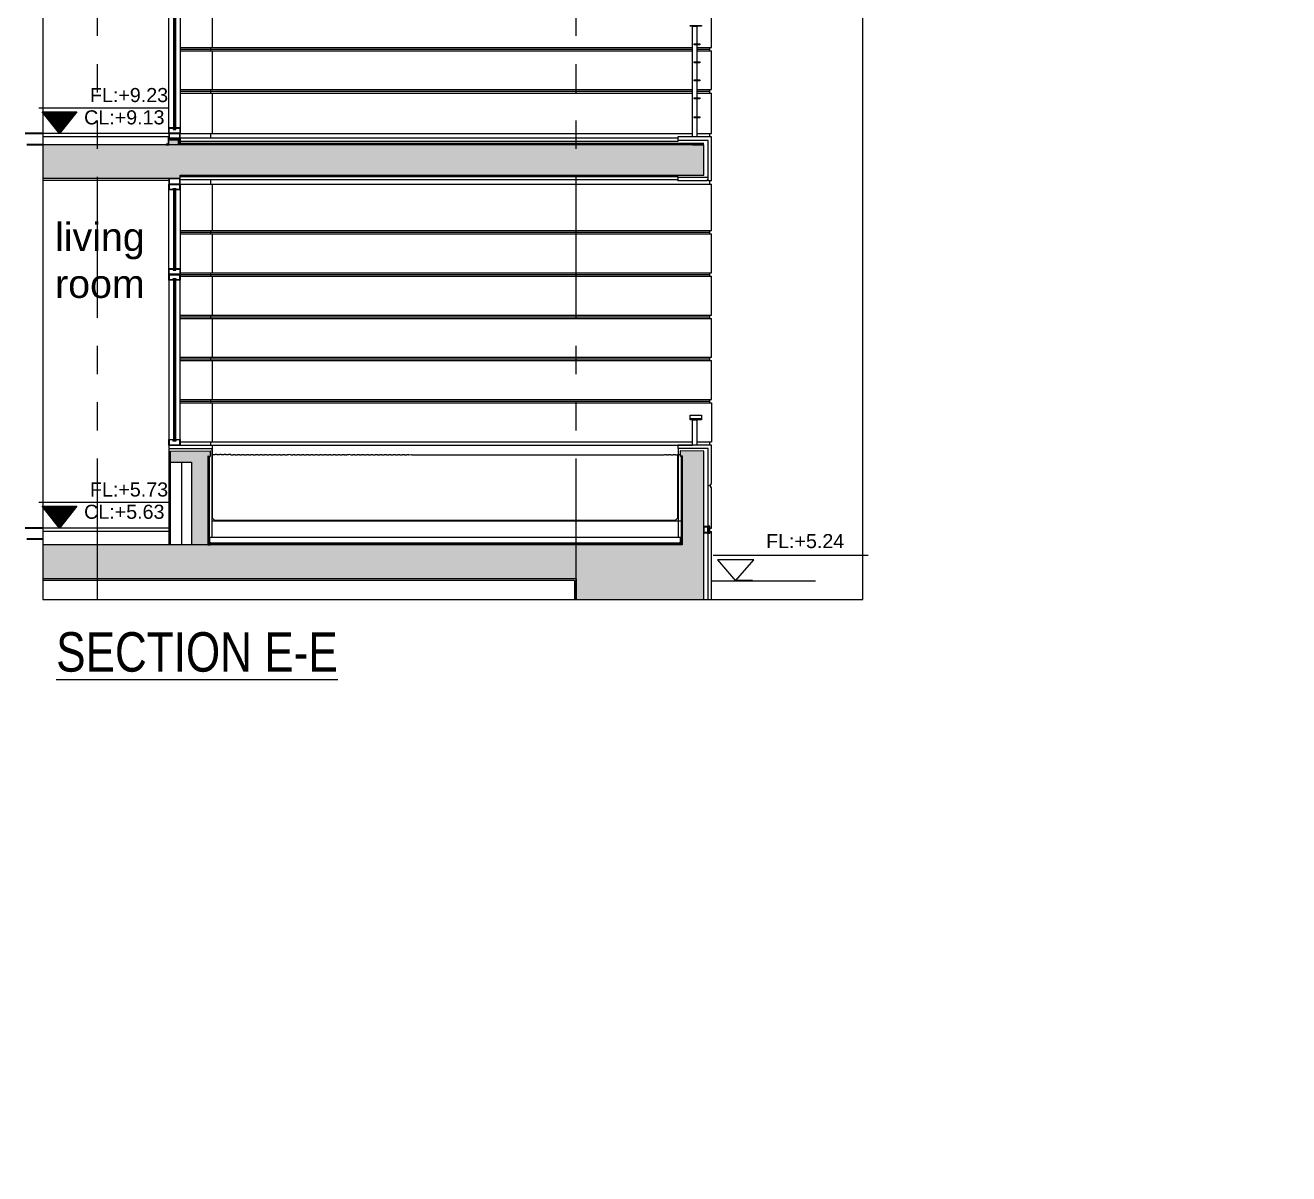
# Model space of a CAD drawing. Header units: inches. Extents: x -91 to 83, y -48 to 107.
# Drawn here: x -34.07 to -22.86, y 35.41 to 45.6 of the extents above; entities that cross this region are included whole.
import ezdxf

# ---------------------------------------------------------------- set-up
doc = ezdxf.new("R2010")
doc.units = ezdxf.units.IN
doc.header["$MEASUREMENT"] = 0
doc.header["$PDMODE"] = 3
doc.header["$PDSIZE"] = 0.1
doc.linetypes.add('DASHDOT2', pattern=[0.5, 0.25, -0.125, 0, -0.125])
doc.linetypes.add('PHANTOM', pattern=[2.5, 1.25, -0.25, 0.25, -0.25, 0.25, -0.25])
doc.layers.get('0').update_dxf_attribs({"linetype": 'CONTINUOUS'})
doc.layers.get('DEFPOINTS').update_dxf_attribs({"linetype": 'CONTINUOUS'})
for name, color, linetype in [('A-ALU', 9, 'CONTINUOUS'), ('A-axes', 10, 'PHANTOM'), ('A-BALU2', 142, 'CONTINUOUS'), ('A-BALUS1', 142, 'CONTINUOUS'), ('A-CLAD', 8, 'CONTINUOUS'), ('A-ELEV-WOOD', 30, 'CONTINUOUS'), ('A-facade1', 1, 'CONTINUOUS'), ('A-JOINT', 8, 'CONTINUOUS'), ('A-LEVEL', 7, 'CONTINUOUS'), ('A-LEVEL-sc50', 7, 'CONTINUOUS'), ('A-NOMENCLATURE', 3, 'CONTINUOUS'), ('A-PROJECTION1', 7, 'CONTINUOUS'), ('A-SECT-CARTONAL', 232, 'CONTINUOUS'), ('A-SECT-Membrane', 140, 'CONTINUOUS'), ('A-SECT-PLST', 7, 'CONTINUOUS'), ('A-SECT-SCREED', 21, 'CONTINUOUS'), ('A-SECT-SOIL', 1, 'CONTINUOUS'), ('A-SECT-STEEL', 181, 'CONTINUOUS'), ('A-struc', 2, 'CONTINUOUS'), ('A-struchatch', 252, 'CONTINUOUS'), ('a-text', 3, 'CONTINUOUS'), ('a-text-sc-50', 3, 'CONTINUOUS'), ('A-TILING', 1, 'CONTINUOUS'), ('A-WALL', 4, 'CONTINUOUS'), ('A-WATER-PROOFING', 22, 'DASHDOT2'), ('Levels', 7, 'CONTINUOUS')]:
    doc.layers.add(name, color=color, linetype=linetype)
doc.styles.add('A100-STEXT', font='ARIAL.TTF', dxfattribs={"height": 0.25})
doc.styles.add('A50-STEXT', font='ARIAL.TTF', dxfattribs={"height": 0.125})
doc.styles.add('BLOCK', font='ARIAL.TTF', dxfattribs={"width": 0.8, "height": 0.25})
doc.dimstyles.new('A50-DIM-level', dxfattribs={"dimtxt": 0.12, "dimasz": 0.1, "dimexe": 0.05, "dimexo": 0.15, "dimgap": 0.05, "dimtad": 1, "dimzin": 1, "dimdsep": 46, "dimtxsty": 'A50-STEXT', "dimblk1": 'OBLIQUE', "dimblk2": 'OBLIQUE', "dimsah": 1, "dimcen": 0.05, "dimdle": 0.05, "dimclrd": 256, "dimclrt": 3, "dimazin": 2, "dimtfac": 0.56, "dimtix": 1, "dimtmove": 2, "dimatfit": 3, "dimldrblk": 'CLOSEDBLANK', "dimfxl": 0, "dimtolj": 1, "dimlwe": 35, "dimarcsym": 0})

# ---------------------------------------------------------------- blocks, each defined once
blk = doc.blocks.new('LEVEL')
blk.add_line((-0.0397, 0.0456), (0.2351, 0.0456))
blk.add_lwpolyline([(0.0325, 0.0374), (-0.0325, 0.0374), (0, 0)], close=True)
blk = doc.blocks.new('*D34')
at = {"layer": 'a-text-sc-50', "color": 0, "lineweight": 35}
blk.add_line((-27.615, 40.67), (-27.765, 40.67), dxfattribs=at)
at = {"layer": 'DEFPOINTS', "color": 0}
for p in [(-27.765, 40.67), (-27.765, 40.67), (-12.105, 35.43)]:
    blk.add_point(p, dxfattribs=at)
at = {"layer": 'a-text-sc-50', "color": 3, "insert": (-27.148, 41.023), "char_height": 0.125, "attachment_point": 5, "style": 'A50-STEXT'}
blk.add_mtext('\\A1;FL:+5.24', dxfattribs=at)
blk = doc.blocks.new('_ClosedBlank')
at = {"color": 0, "linetype": 'ByBlock', "lineweight": -2}
for p, q in [((-1, 0.17), (0, 0)), ((-1, 0.17), (-1, -0.17)), ((0, 0), (-1, -0.17))]:
    blk.add_line(p, q, dxfattribs=at)
blk = doc.blocks.new('_OBLIQUE')
at = {"color": 0, "linetype": 'ByBlock'}
blk.add_line((-0.5, -0.5), (0.5, 0.5), dxfattribs=at)
blk = doc.blocks.new('A$C643F075D')
at = {"layer": 'A-ALU'}
for p, q in [((0.037, 3.098), (0.037, 3.088)), ((0.04, 3.095), (0.04, 2.425)), ((0.045, 3.095), (0.045, 2.425)), ((0.055, 3.095), (0.055, 2.425)), ((0.06, 3.095), (0.06, 2.425)), ((0.063, 3.098), (0.063, 3.088)), ((0.037, 2.298), (0.037, 2.288)), ((0.04, 2.295), (0.04, 0.125)), ((0.045, 2.295), (0.045, 0.125)), ((0.055, 2.295), (0.055, 0.125)), ((0.06, 2.295), (0.06, 0.125)), ((0.063, 2.298), (0.063, 2.288))]:
    blk.add_line(p, q, dxfattribs=at)
for points in [[(0, 3.185), (0, 3.135), (0.1, 3.135), (0.1, 3.185), (0.01, 3.185), (0.01, 3.185), (0, 3.185)], [(0.037, 3.088), (0.003, 3.088), (0.003, 3.132), (0.097, 3.132), (0.097, 3.088), (0.063, 3.088)], [(0.037, 2.288), (0.003, 2.288), (0.003, 2.332), (0.097, 2.332), (0.097, 2.288), (0.063, 2.288)]]:
    blk.add_lwpolyline(points, dxfattribs=at)
for points in [[(0.013, 3.182), (0.013, 3.182), (0.003, 3.182), (0.003, 3.138), (0.097, 3.138), (0.097, 3.182), (0.013, 3.182)], [(0.1, 3.135), (0, 3.135), (0, 2.385), (0.1, 2.385)], [(0, 3.135), (0.1, 3.135), (0.1, 3.085), (0.06, 3.085), (0.06, 3.095), (0.04, 3.095), (0.04, 3.085), (0, 3.085)], [(0.037, 3.098), (0.063, 3.098), (0.063, 3.088), (0.097, 3.088), (0.097, 3.132), (0.003, 3.132), (0.003, 3.088), (0.037, 3.088)], [(0.055, 3.085), (0.045, 3.085), (0.045, 3.095), (0.055, 3.095)], [(0, 2.435), (0.04, 2.435), (0.04, 2.425), (0.06, 2.425), (0.06, 2.435), (0.1, 2.435), (0.1, 2.385), (0, 2.385)], [(0, 2.385), (0, 2.335), (0.1, 2.335), (0.1, 2.385)], [(0.037, 2.422), (0.037, 2.432), (0.003, 2.432), (0.003, 2.388), (0.097, 2.388), (0.097, 2.432), (0.063, 2.432), (0.063, 2.422)], [(0.003, 2.382), (0.003, 2.338), (0.097, 2.338), (0.097, 2.382)], [(0.055, 2.425), (0.045, 2.425), (0.045, 2.435), (0.055, 2.435)], [(0, 2.335), (0.1, 2.335), (0.1, 2.285), (0.06, 2.285), (0.06, 2.295), (0.04, 2.295), (0.04, 2.285), (0, 2.285)], [(0, 0.085), (0.1, 0.085), (0.1, 2.335), (0, 2.335)], [(0.037, 2.298), (0.063, 2.298), (0.063, 2.288), (0.097, 2.288), (0.097, 2.332), (0.003, 2.332), (0.003, 2.288), (0.037, 2.288)], [(0.055, 2.285), (0.045, 2.285), (0.045, 2.295), (0.055, 2.295)], [(0, 0.135), (0.04, 0.135), (0.04, 0.125), (0.06, 0.125), (0.06, 0.135), (0.1, 0.135), (0.1, 0.085), (0, 0.085)], [(0.037, 0.122), (0.037, 0.132), (0.003, 0.132), (0.003, 0.088), (0.097, 0.088), (0.097, 0.132), (0.063, 0.132), (0.063, 0.122)], [(0.055, 0.125), (0.045, 0.125), (0.045, 0.135), (0.055, 0.135)], [(0, 0.045), (0, 0.085), (0.1, 0.085), (0.1, 0.045)], [(0.003, 0.048), (0.003, 0.082), (0.097, 0.082), (0.097, 0.048)], [(0.1, 0.055), (0.1, 0.055), (0.105, 0.055), (0.105, -0.01), (0.125, -0.01), (0.125, -0.015), (0.1, -0.015), (0.1, -0.015)]]:
    blk.add_lwpolyline(points, close=True, dxfattribs=at)
blk = doc.blocks.new('*D36')
at = {"layer": 'a-text', "color": 0, "lineweight": 35}
blk.add_line((-33.92, 41.14), (-34.07, 41.14), dxfattribs=at)
at = {"layer": 'DEFPOINTS', "color": 0}
for p in [(-34.07, 41.14), (-34.07, 41.14), (-1.665, 35.41)]:
    blk.add_point(p, dxfattribs=at)
at = {"layer": 'a-text', "color": 3, "insert": (-33.149, 41.481), "char_height": 0.125, "attachment_point": 5, "style": 'A50-STEXT'}
blk.add_mtext('\\A1;FL:+5.73', dxfattribs=at)
blk = doc.blocks.new('*D37')
at = {"layer": 'a-text', "color": 0, "lineweight": 35}
blk.add_line((-33.907, 41.04), (-34.057, 41.04), dxfattribs=at)
at = {"layer": 'DEFPOINTS', "color": 0}
for p in [(-34.057, 41.04), (-34.057, 41.04), (-1.665, 35.41)]:
    blk.add_point(p, dxfattribs=at)
at = {"layer": 'a-text', "color": 3, "insert": (-33.191, 41.283), "char_height": 0.125, "attachment_point": 5, "style": 'A50-STEXT'}
blk.add_mtext('\\A1;CL:+5.63', dxfattribs=at)
blk = doc.blocks.new('LEVEL-SECT')
at = {"layer": 'Levels', "color": 0}
for p, q in [((-0.0919, 0.114), (0.4823, 0.114)), ((0.0772, 0), (-0.0772, 0))]:
    blk.add_line(p, q, dxfattribs=at)
blk.add_lwpolyline([(0, 0, 0, 0.1544, 0), (0, 0.0968, 0.1544, 0.1544, 0)], format="xyseb", dxfattribs=at)
blk.add_lwpolyline([(-0.0772, 0.0968), (0.0772, 0.0968), (0, 0)], close=True, dxfattribs=at)
blk = doc.blocks.new('*D38')
at = {"layer": 'a-text', "color": 0, "lineweight": 35}
blk.add_line((-33.92, 44.64), (-34.07, 44.64), dxfattribs=at)
at = {"layer": 'DEFPOINTS', "color": 0}
for p in [(-34.07, 44.64), (-34.07, 44.64), (-1.665, 35.41)]:
    blk.add_point(p, dxfattribs=at)
at = {"layer": 'a-text', "color": 3, "insert": (-33.149, 44.981), "char_height": 0.125, "attachment_point": 5, "style": 'A50-STEXT'}
blk.add_mtext('\\A1;FL:+9.23', dxfattribs=at)
blk = doc.blocks.new('*D39')
at = {"layer": 'a-text', "color": 0, "lineweight": 35}
blk.add_line((-33.907, 44.54), (-34.057, 44.54), dxfattribs=at)
at = {"layer": 'DEFPOINTS', "color": 0}
for p in [(-34.057, 44.54), (-34.057, 44.54), (-1.665, 35.41)]:
    blk.add_point(p, dxfattribs=at)
at = {"layer": 'a-text', "color": 3, "insert": (-33.191, 44.783), "char_height": 0.125, "attachment_point": 5, "style": 'A50-STEXT'}
blk.add_mtext('\\A1;CL:+9.13', dxfattribs=at)
blk = doc.blocks.new('*D40')
at = {"layer": 'a-text', "color": 0, "lineweight": 35}
blk.add_line((-33.92, 48.14), (-34.07, 48.14), dxfattribs=at)
at = {"layer": 'DEFPOINTS', "color": 0}
for p in [(-34.07, 48.14), (-34.07, 48.14), (-1.665, 35.41)]:
    blk.add_point(p, dxfattribs=at)
at = {"layer": 'a-text', "color": 3, "insert": (-33.149, 48.481), "char_height": 0.125, "attachment_point": 5, "style": 'A50-STEXT'}
blk.add_mtext('\\A1;FL:+12.73', dxfattribs=at)
blk = doc.blocks.new('*D41')
at = {"layer": 'a-text', "color": 0, "lineweight": 35}
blk.add_line((-33.907, 48.04), (-34.057, 48.04), dxfattribs=at)
at = {"layer": 'DEFPOINTS', "color": 0}
for p in [(-34.057, 48.04), (-34.057, 48.04), (-1.665, 35.41)]:
    blk.add_point(p, dxfattribs=at)
at = {"layer": 'a-text', "color": 3, "insert": (-33.191, 48.283), "char_height": 0.125, "attachment_point": 5, "style": 'A50-STEXT'}
blk.add_mtext('\\A1;CL:+12.63', dxfattribs=at)

msp = doc.modelspace()

# ---------------------------------------------------------------- hatches: boundary and pattern name
at = {"layer": 'A-struchatch'}
h = msp.add_hatch(color=256, dxfattribs=at)
h.paths.add_polyline_path([(-28.0487, 44.54), (-28.1485, 44.54), (-28.1485, 44.54), (-33.9135, 44.54), (-33.9135, 44.24), (-32.6952, 44.24), (-32.6952, 44.27), (-28.0487, 44.27)])
h.paths.add_polyline_path([(-32.7102, 44.585), (-32.7952, 44.585), (-32.7952, 44.54), (-32.7102, 44.54)])
h = msp.add_hatch(color=256, dxfattribs=at)
h.paths.add_polyline_path([(-28.0487, 41.8232), (-28.2587, 41.825), (-28.2587, 41.775), (-28.2387, 41.78), (-28.2387, 40.99), (-33.9135, 40.99), (-33.9135, 40.69), (-29.1801, 40.69), (-29.1801, 40.5059), (-28.0487, 40.5059)])
h.paths.add_polyline_path([(-32.4502, 41.78), (-32.4302, 41.775), (-32.4302, 41.825), (-32.7802, 41.822), (-32.7802, 41.725), (-32.5952, 41.725), (-32.5952, 40.99), (-32.4502, 40.99)])

# ---------------------------------------------------------------- linework, layer by layer
msp.add_lwpolyline([(-33.9135, 40.5059), (-26.6362, 40.5059), (-26.6362, 51.14), (-33.9135, 51.14)], close=True)
at = {"layer": 'A-ALU'}
for p, q in [((-32.7552, 44.15), (-32.7552, 43.43)), ((-32.7502, 44.15), (-32.7502, 43.43)), ((-32.7402, 44.15), (-32.7402, 43.43)), ((-32.7352, 44.15), (-32.7352, 43.43)), ((-32.7582, 43.353), (-32.7582, 43.343)), ((-32.7552, 43.35), (-32.7552, 41.915)), ((-32.7502, 43.35), (-32.7502, 41.915)), ((-32.7402, 43.35), (-32.7402, 41.915)), ((-32.7352, 43.35), (-32.7352, 41.915)), ((-32.7322, 43.353), (-32.7322, 43.343))]:
    msp.add_line(p, q, dxfattribs=at)
for points in [[(-32.6952, 44.19), (-32.6952, 44.24), (-32.7952, 44.24), (-32.7952, 44.19)], [(-32.7952, 44.19), (-32.6952, 44.19), (-32.6952, 43.39), (-32.7952, 43.39)], [(-32.7952, 44.19), (-32.6952, 44.19), (-32.6952, 44.14), (-32.7352, 44.14), (-32.7352, 44.15), (-32.7552, 44.15), (-32.7552, 44.14), (-32.7952, 44.14)], [(-32.6982, 44.193), (-32.6982, 44.237), (-32.7922, 44.237), (-32.7922, 44.193)], [(-32.7582, 44.153), (-32.7322, 44.153), (-32.7322, 44.143), (-32.6982, 44.143), (-32.6982, 44.187), (-32.7922, 44.187), (-32.7922, 44.143), (-32.7582, 44.143)], [(-32.6952, 43.44), (-32.7352, 43.44), (-32.7352, 43.43), (-32.7552, 43.43), (-32.7552, 43.44), (-32.7952, 43.44), (-32.7952, 43.39), (-32.6952, 43.39)], [(-32.7322, 43.427), (-32.7322, 43.437), (-32.6982, 43.437), (-32.6982, 43.393), (-32.7922, 43.393), (-32.7922, 43.437), (-32.7582, 43.437), (-32.7582, 43.427)], [(-32.7502, 43.43), (-32.7402, 43.43), (-32.7402, 43.44), (-32.7502, 43.44)], [(-32.7952, 43.39), (-32.6952, 43.39), (-32.6952, 43.34), (-32.7352, 43.34), (-32.7352, 43.35), (-32.7552, 43.35), (-32.7552, 43.34), (-32.7952, 43.34)], [(-32.7952, 41.875), (-32.6952, 41.875), (-32.6952, 43.39), (-32.7952, 43.39)], [(-32.7582, 43.353), (-32.7322, 43.353), (-32.7322, 43.343), (-32.6982, 43.343), (-32.6982, 43.387), (-32.7922, 43.387), (-32.7922, 43.343), (-32.7582, 43.343)], [(-32.7402, 43.34), (-32.7502, 43.34), (-32.7502, 43.35), (-32.7402, 43.35)], [(-32.7952, 41.925), (-32.7552, 41.925), (-32.7552, 41.915), (-32.7352, 41.915), (-32.7352, 41.925), (-32.6952, 41.925), (-32.6952, 41.875), (-32.7952, 41.875)], [(-32.7582, 41.912), (-32.7582, 41.922), (-32.7922, 41.922), (-32.7922, 41.878), (-32.6982, 41.878), (-32.6982, 41.922), (-32.7322, 41.922), (-32.7322, 41.912)]]:
    msp.add_lwpolyline(points, close=True, dxfattribs=at)
for points in [[(-32.7582, 44.143), (-32.7922, 44.143), (-32.7922, 44.187), (-32.6982, 44.187), (-32.6982, 44.143), (-32.7322, 44.143)], [(-32.7582, 43.343), (-32.7922, 43.343), (-32.7922, 43.387), (-32.6982, 43.387), (-32.6982, 43.343), (-32.7322, 43.343)]]:
    msp.add_lwpolyline(points, dxfattribs=at)
at = {"layer": 'A-axes'}
for p, q in [((-33.4302, 40.5059), (-33.4302, 49.7229)), ((-29.1801, 40.5059), (-29.1801, 49.7229))]:
    msp.add_line(p, q, dxfattribs=at)
at = {"layer": 'A-BALU2'}
for points in [[(-28.1687, 45.6), (-28.0687, 45.6), (-28.0687, 45.592), (-28.1687, 45.592)], [(-28.1487, 45.592), (-28.1087, 45.592), (-28.1087, 44.61), (-28.1487, 44.61)], [(-28.1687, 42.108), (-28.0687, 42.108), (-28.0687, 42.1), (-28.1687, 42.1)], [(-28.1487, 42.1), (-28.1087, 42.1), (-28.1087, 41.875), (-28.1487, 41.875)]]:
    msp.add_lwpolyline(points, close=True, dxfattribs=at)
at = {"layer": 'A-BALUS1'}
for points in [[(-28.0837, 45.4281), (-28.1337, 45.4281), (-28.1337, 45.4361), (-28.0837, 45.4361)], [(-28.0837, 45.2682), (-28.1337, 45.2682), (-28.1337, 45.2762), (-28.0837, 45.2762)], [(-28.0837, 45.1083), (-28.1337, 45.1083), (-28.1337, 45.1163), (-28.0837, 45.1163)], [(-28.0837, 44.9484), (-28.1337, 44.9484), (-28.1337, 44.9564), (-28.0837, 44.9564)], [(-28.0837, 44.7804), (-28.1337, 44.7804), (-28.1337, 44.7884), (-28.0837, 44.7884)]]:
    msp.add_lwpolyline(points, close=True, dxfattribs=at)
at = {"layer": 'A-CLAD'}
for p, q in [((-32.6952, 45.39), (-28.1485, 45.39)), ((-28.1085, 45.39), (-27.9937, 45.39)), ((-32.6952, 45.015), (-28.1485, 45.015)), ((-28.1085, 45.015), (-27.9937, 45.015)), ((-32.6952, 44.64), (-28.1485, 44.64)), ((-28.1085, 44.64), (-27.9937, 44.64)), ((-27.9937, 44.19), (-27.9937, 44.22)), ((-32.6952, 43.015), (-27.9937, 43.015)), ((-32.6952, 42.64), (-27.9937, 42.64)), ((-32.6952, 42.265), (-27.9937, 42.265)), ((-32.6952, 41.875), (-28.1487, 41.875))]:
    msp.add_line(p, q, dxfattribs=at)
at = {"layer": 'A-ELEV-WOOD'}
msp.add_lwpolyline([(-28.1687, 42.14), (-28.0687, 42.14), (-28.0687, 42.11), (-28.1687, 42.11)], close=True, dxfattribs=at)
at = {"layer": 'A-facade1'}
msp.add_line((-32.4152, 41.205), (-28.2487, 41.205), dxfattribs=at)
at = {"layer": 'A-JOINT'}
for p, q in [((-32.6952, 45.405), (-28.1485, 45.405)), ((-32.6952, 45.375), (-28.1485, 45.375)), ((-32.4252, 45.405), (-32.4252, 45.375)), ((-28.1085, 45.405), (-27.9787, 45.405)), ((-28.1085, 45.375), (-27.9787, 45.375)), ((-27.9937, 45.375), (-27.9937, 45.405)), ((-32.6952, 45.03), (-28.1485, 45.03)), ((-32.6952, 45), (-28.1485, 45)), ((-32.4252, 45.03), (-32.4252, 45)), ((-28.1085, 45.03), (-27.9787, 45.03)), ((-28.1085, 45), (-27.9787, 45)), ((-27.9937, 45), (-27.9937, 45.03)), ((-32.6952, 44.64), (-28.1485, 44.64)), ((-32.4252, 44.64), (-32.4252, 44.6)), ((-28.1085, 44.64), (-27.9787, 44.64)), ((-27.9937, 44.61), (-27.9937, 44.64)), ((-32.4252, 44.23), (-32.4252, 44.19)), ((-32.6952, 43.78), (-27.9787, 43.78)), ((-32.6952, 43.765), (-27.9937, 43.765)), ((-32.6952, 43.75), (-27.9787, 43.75)), ((-32.4252, 43.78), (-32.4252, 43.75)), ((-27.9937, 43.75), (-27.9937, 43.78)), ((-32.6952, 43.405), (-27.9787, 43.405)), ((-32.4252, 43.405), (-32.4252, 43.375)), ((-27.9937, 43.375), (-27.9937, 43.405)), ((-32.6952, 43.39), (-27.9937, 43.39)), ((-32.6952, 43.375), (-27.9787, 43.375)), ((-32.6952, 43.03), (-27.9787, 43.03)), ((-32.6952, 43), (-27.9787, 43)), ((-32.4252, 43.03), (-32.4252, 43)), ((-27.9937, 43), (-27.9937, 43.03)), ((-32.6952, 42.655), (-27.9787, 42.655)), ((-32.6952, 42.625), (-27.9787, 42.625)), ((-32.4252, 42.655), (-32.4252, 42.625)), ((-27.9937, 42.625), (-27.9937, 42.655)), ((-32.6952, 42.28), (-27.9787, 42.28)), ((-32.4252, 42.28), (-32.4252, 42.25)), ((-27.9937, 42.25), (-27.9937, 42.28)), ((-32.6952, 42.25), (-27.9787, 42.25)), ((-32.6952, 41.905), (-28.1487, 41.905)), ((-32.4252, 41.905), (-32.4252, 41.875)), ((-28.1087, 41.905), (-27.9787, 41.905)), ((-27.9937, 41.875), (-27.9937, 41.905))]:
    msp.add_line(p, q, dxfattribs=at)
at = {"layer": 'A-PROJECTION1'}
for p, q in [((-32.4102, 45.75), (-32.4102, 45.405)), ((-27.9787, 45.405), (-27.9787, 45.75)), ((-32.4102, 45.375), (-32.4102, 45.03)), ((-27.9787, 45.03), (-27.9787, 45.375)), ((-32.4102, 45), (-32.4102, 44.64)), ((-27.9787, 44.64), (-27.9787, 45)), ((-32.6952, 44.64), (-32.4102, 44.64)), ((-32.6952, 44.19), (-27.9787, 44.19)), ((-32.4102, 44.19), (-32.4102, 43.78)), ((-27.9787, 43.78), (-27.9787, 44.19)), ((-32.4102, 43.75), (-32.4102, 43.405)), ((-27.9787, 43.405), (-27.9787, 43.75)), ((-32.4102, 43.375), (-32.4102, 43.03)), ((-27.9787, 43.03), (-27.9787, 43.375)), ((-32.4102, 43), (-32.4102, 42.655)), ((-27.9787, 42.655), (-27.9787, 43)), ((-32.4102, 42.625), (-32.4102, 42.28)), ((-27.9787, 42.28), (-27.9787, 42.625)), ((-32.4102, 42.25), (-32.4102, 41.905)), ((-27.9787, 42.25), (-27.9787, 41.905)), ((-27.9787, 40.67), (-27.0576, 40.67))]:
    msp.add_line(p, q, dxfattribs=at)
at = {"layer": 'A-SECT-CARTONAL', "ltscale": 0.5}
for points in [[(-32.7952, 44.6), (-32.6952, 44.6), (-32.6952, 44.555), (-28.1747, 44.555), (-28.1635, 44.555), (-28.1635, 44.555), (-28.0487, 44.555)], [(-28.0487, 44.55), (-28.1585, 44.55), (-28.1585, 44.55), (-28.1726, 44.55), (-32.7002, 44.55), (-32.7002, 44.595), (-32.7952, 44.595)], [(-32.4402, 41.7775), (-32.4402, 41.0142), (-32.426, 41)], [(-28.2649, 41.005), (-32.424, 41.005), (-32.4352, 41.0162), (-32.4352, 41.7763)], [(-28.2487, 41.7775), (-28.2487, 41.0142), (-28.2628, 41)]]:
    msp.add_lwpolyline(points, dxfattribs=at)
at = {"layer": 'A-SECT-Membrane', "ltscale": 0.5}
msp.add_lwpolyline([(-32.4102, 41.845), (-32.4102, 41.23), (-32.3902, 41.21), (-28.2987, 41.21), (-28.2787, 41.23), (-28.2787, 41.7907)], dxfattribs=at)
at = {"layer": 'A-SECT-PLST'}
for p, q in [((-32.7952, 44.225), (-33.9135, 44.225)), ((-28.2787, 44.255), (-32.6952, 44.255)), ((-28.2787, 44.23), (-32.6952, 44.23)), ((-28.2787, 44.25), (-28.2787, 44.27)), ((-32.7902, 41.84), (-32.7952, 41.84)), ((-32.7952, 41.84), (-32.7952, 40.99)), ((-32.7902, 41.845), (-32.7902, 41.84)), ((-32.4152, 41.845), (-32.4152, 41.055)), ((-28.2737, 41.845), (-28.2737, 41.055)), ((-29.1951, 40.675), (-33.9135, 40.675)), ((-32.7652, 40.675), (-32.7652, 40.675)), ((-29.1951, 40.675), (-29.1951, 40.5059))]:
    msp.add_line(p, q, dxfattribs=at)
at = {"layer": 'A-SECT-SCREED'}
msp.add_lwpolyline([(-28.2537, 41.055), (-32.4352, 41.055), (-32.4352, 41.0162), (-32.424, 41.005), (-28.2649, 41.005), (-28.2537, 41.0162)], close=True, dxfattribs=at)
at = {"layer": 'A-SECT-SCREED', "ltscale": 0.5}
for points in [[(-32.4302, 40.99), (-32.4502, 41.01), (-32.4502, 40.99), (-32.4302, 40.99)], [(-28.2587, 40.99), (-28.2387, 41.01), (-28.2387, 40.99), (-28.2587, 40.99)]]:
    msp.add_lwpolyline(points, dxfattribs=at)
at = {"layer": 'A-SECT-SOIL', "ltscale": 0.5}
for points in [[(-32.4152, 41.7944), (-32.4082, 41.7927), (-32.4057, 41.7921), (-32.4032, 41.7916), (-32.4007, 41.7912), (-32.3982, 41.791), (-32.3957, 41.7912), (-32.3932, 41.7916), (-32.3907, 41.7921), (-32.3882, 41.7927), (-32.3857, 41.7933), (-32.3832, 41.7939), (-32.3807, 41.7942), (-32.3782, 41.7944), (-32.3757, 41.7942), (-32.3732, 41.7939), (-32.3707, 41.7933), (-32.3682, 41.7927), (-32.3657, 41.7921), (-32.3632, 41.7916), (-32.3607, 41.7912), (-32.3582, 41.791), (-32.3557, 41.7912), (-32.3532, 41.7916), (-32.3507, 41.7921), (-32.3482, 41.7927), (-32.3457, 41.7933), (-32.3432, 41.7939), (-32.3407, 41.7942), (-32.3382, 41.7944), (-32.3357, 41.7942), (-32.3332, 41.7939), (-32.3307, 41.7933), (-32.3282, 41.7927), (-32.3257, 41.7921), (-32.3232, 41.7916), (-32.3207, 41.7912), (-32.3182, 41.791), (-32.3157, 41.7912), (-32.3132, 41.7916), (-32.3107, 41.7921), (-32.3082, 41.7927), (-32.3057, 41.7933), (-32.3032, 41.7939), (-32.3007, 41.7942), (-32.2982, 41.7944), (-32.2957, 41.7942), (-32.2932, 41.7939), (-32.2907, 41.7933), (-32.2882, 41.7927), (-32.2857, 41.7921), (-32.2832, 41.7916), (-32.2807, 41.7912), (-32.2782, 41.791), (-32.2757, 41.7912), (-32.2732, 41.7916), (-32.2707, 41.7921), (-32.2682, 41.7927), (-32.2657, 41.7933), (-32.2632, 41.7939), (-32.2607, 41.7942), (-32.2582, 41.7944), (-32.2557, 41.7942), (-32.2532, 41.7939), (-32.2507, 41.7933), (-32.2482, 41.7927), (-32.2467, 41.7923)], [(-32.2467, 41.7923), (-32.2497, 41.7923), (-32.2435, 41.7904), (-32.238, 41.7895), (-32.2332, 41.7893), (-32.2289, 41.7895), (-32.2251, 41.7901), (-32.2216, 41.7908), (-32.2184, 41.7912), (-32.2153, 41.7914), (-32.2124, 41.7912), (-32.2096, 41.7908), (-32.2069, 41.7903), (-32.2043, 41.7897), (-32.2017, 41.7892), (-32.1992, 41.7889), (-32.1967, 41.7887), (-32.1942, 41.7889), (-32.1917, 41.7893), (-32.1892, 41.7898), (-32.1867, 41.7904), (-32.1842, 41.791), (-32.1817, 41.7915), (-32.1792, 41.7919), (-32.1767, 41.7921), (-32.1742, 41.7919), (-32.1717, 41.7915), (-32.1692, 41.791), (-32.1667, 41.7904), (-32.1642, 41.7898), (-32.1617, 41.7893), (-32.1592, 41.7889), (-32.1567, 41.7887), (-32.1542, 41.7889), (-32.1517, 41.7893), (-32.1492, 41.7898), (-32.1467, 41.7904), (-32.1442, 41.791), (-32.1417, 41.7915), (-32.1392, 41.7919), (-32.1367, 41.7921), (-32.1342, 41.7919), (-32.1317, 41.7915), (-32.1292, 41.791), (-32.1267, 41.7904), (-32.1242, 41.7898), (-32.1217, 41.7893), (-32.1192, 41.7889), (-32.1167, 41.7887), (-32.1142, 41.7889), (-32.1117, 41.7893), (-32.1092, 41.7898), (-32.1067, 41.7904), (-32.1042, 41.791), (-32.1017, 41.7915), (-32.0992, 41.7919), (-32.0967, 41.7921), (-32.0942, 41.7919), (-32.0917, 41.7915), (-32.0892, 41.791), (-32.0867, 41.7904), (-32.0842, 41.7898), (-32.0817, 41.7893), (-32.0792, 41.7889), (-32.0767, 41.7887), (-32.0742, 41.7889), (-32.0717, 41.7893), (-32.0692, 41.7898), (-32.0667, 41.7904), (-32.0642, 41.791), (-32.0617, 41.7915), (-32.0592, 41.7919), (-32.0567, 41.7921), (-32.0542, 41.7919), (-32.0517, 41.7915), (-32.0492, 41.791), (-32.0467, 41.7904), (-32.0442, 41.7898), (-32.0417, 41.7893), (-32.0392, 41.7889), (-32.0367, 41.7887), (-32.0342, 41.7889), (-32.0317, 41.7893), (-32.0292, 41.7898), (-32.0267, 41.7904), (-32.0242, 41.791), (-32.0217, 41.7915), (-32.0192, 41.7919), (-32.0167, 41.7921), (-32.0142, 41.7919), (-32.0117, 41.7915), (-32.0092, 41.791), (-32.0067, 41.7904), (-32.0042, 41.7898), (-32.0017, 41.7893), (-31.9992, 41.7889), (-31.9967, 41.7887), (-31.9942, 41.7889), (-31.9917, 41.7893), (-31.9892, 41.7898), (-31.9867, 41.7904), (-31.9842, 41.791), (-31.9817, 41.7915), (-31.9792, 41.7919), (-31.9767, 41.7921), (-31.9742, 41.7919), (-31.9717, 41.7915), (-31.9692, 41.791), (-31.9667, 41.7904), (-31.9642, 41.7898), (-31.9617, 41.7893), (-31.9592, 41.7889), (-31.9567, 41.7887), (-31.9542, 41.7889), (-31.9517, 41.7893), (-31.9492, 41.7898), (-31.9467, 41.7904), (-31.9442, 41.791), (-31.9417, 41.7915), (-31.9392, 41.7919), (-31.9367, 41.7921), (-31.9342, 41.7919), (-31.9317, 41.7915), (-31.9292, 41.791), (-31.9267, 41.7904), (-31.9242, 41.7898), (-31.9217, 41.7893), (-31.9192, 41.7889), (-31.9167, 41.7887), (-31.9142, 41.7889), (-31.9117, 41.7893), (-31.9092, 41.7898), (-31.9067, 41.7904), (-31.9042, 41.791), (-31.9017, 41.7915), (-31.8992, 41.7919), (-31.8967, 41.7921), (-31.8942, 41.7919), (-31.8917, 41.7915), (-31.8892, 41.791), (-31.8867, 41.7904), (-31.8842, 41.7898), (-31.8817, 41.7893), (-31.8792, 41.7889), (-31.8767, 41.7887), (-31.8742, 41.7889), (-31.8717, 41.7893), (-31.8692, 41.7898), (-31.8667, 41.7904), (-31.8642, 41.791), (-31.8617, 41.7915), (-31.8592, 41.7919), (-31.8567, 41.7921), (-31.8542, 41.7919), (-31.8517, 41.7915), (-31.8492, 41.791), (-31.8467, 41.7904), (-31.8442, 41.7898), (-31.8417, 41.7893), (-31.8392, 41.7889), (-31.8367, 41.7887), (-31.8342, 41.7889), (-31.8317, 41.7893), (-31.8292, 41.7898), (-31.8267, 41.7904), (-31.8242, 41.791), (-31.8217, 41.7915), (-31.8192, 41.7919), (-31.8167, 41.7921), (-31.8142, 41.7919), (-31.8117, 41.7915), (-31.8092, 41.791), (-31.8067, 41.7904), (-31.8042, 41.7898), (-31.8017, 41.7893), (-31.7992, 41.7889), (-31.7967, 41.7887), (-31.7942, 41.7889), (-31.7917, 41.7893), (-31.7892, 41.7898), (-31.7867, 41.7904), (-31.7842, 41.791), (-31.7817, 41.7915), (-31.7792, 41.7919), (-31.7767, 41.7921), (-31.7742, 41.7919), (-31.7717, 41.7915), (-31.7692, 41.791), (-31.7667, 41.7904), (-31.7642, 41.7898), (-31.7617, 41.7893), (-31.7592, 41.7889), (-31.7567, 41.7887), (-31.7542, 41.7889), (-31.7517, 41.7893), (-31.7492, 41.7898), (-31.7467, 41.7904), (-31.7442, 41.791), (-31.7417, 41.7915), (-31.7392, 41.7919), (-31.7367, 41.7921), (-31.7342, 41.7919), (-31.7317, 41.7915), (-31.7292, 41.791), (-31.7267, 41.7904), (-31.7265, 41.7954)], [(-31.7265, 41.7954), (-31.7194, 41.7923), (-31.7132, 41.7904), (-31.7078, 41.7895), (-31.7029, 41.7893), (-31.6987, 41.7895), (-31.6948, 41.7901), (-31.6914, 41.7908), (-31.6882, 41.7912), (-31.6851, 41.7914), (-31.6822, 41.7912), (-31.6794, 41.7908), (-31.6767, 41.7903), (-31.6741, 41.7897), (-31.6715, 41.7892), (-31.669, 41.7889), (-31.6665, 41.7887), (-31.664, 41.7889), (-31.6615, 41.7893), (-31.659, 41.7898), (-31.6565, 41.7904), (-31.654, 41.791), (-31.6515, 41.7915), (-31.649, 41.7919), (-31.6465, 41.7921), (-31.644, 41.7919), (-31.6415, 41.7915), (-31.639, 41.791), (-31.6365, 41.7904), (-31.634, 41.7898), (-31.6315, 41.7893), (-31.629, 41.7889), (-31.6265, 41.7887), (-31.624, 41.7889), (-31.6215, 41.7893), (-31.619, 41.7898), (-31.6165, 41.7904), (-31.614, 41.791), (-31.6115, 41.7915), (-31.609, 41.7919), (-31.6065, 41.7921), (-31.604, 41.7919), (-31.6015, 41.7915), (-31.599, 41.791), (-31.5965, 41.7904), (-31.594, 41.7898), (-31.5915, 41.7893), (-31.589, 41.7889), (-31.5865, 41.7887), (-31.584, 41.7889), (-31.5815, 41.7893), (-31.579, 41.7898), (-31.5765, 41.7904), (-31.574, 41.791), (-31.5715, 41.7915), (-31.569, 41.7919), (-31.5665, 41.7921), (-31.564, 41.7919), (-31.5615, 41.7915), (-31.559, 41.791), (-31.5565, 41.7904), (-31.554, 41.7898), (-31.5515, 41.7893), (-31.549, 41.7889), (-31.5465, 41.7887), (-31.544, 41.7889), (-31.5415, 41.7893), (-31.539, 41.7898), (-31.5365, 41.7904), (-31.534, 41.791), (-31.5315, 41.7915), (-31.529, 41.7919), (-31.5265, 41.7921), (-31.524, 41.7919), (-31.5215, 41.7915), (-31.519, 41.791), (-31.5165, 41.7904), (-31.514, 41.7898), (-31.5115, 41.7893), (-31.509, 41.7889), (-31.5065, 41.7887), (-31.504, 41.7889), (-31.5015, 41.7893), (-31.499, 41.7898), (-31.4965, 41.7904), (-31.494, 41.791), (-31.4915, 41.7915), (-31.489, 41.7919), (-31.4865, 41.7921), (-31.484, 41.7919), (-31.4815, 41.7915), (-31.479, 41.791), (-31.4765, 41.7904), (-31.474, 41.7898), (-31.4715, 41.7893), (-31.469, 41.7889), (-31.4665, 41.7887), (-31.464, 41.7889), (-31.4615, 41.7893), (-31.459, 41.7898), (-31.4565, 41.7904), (-31.454, 41.791), (-31.4515, 41.7915), (-31.449, 41.7919), (-31.4465, 41.7921), (-31.444, 41.7919), (-31.4415, 41.7915), (-31.439, 41.791), (-31.4365, 41.7904), (-31.434, 41.7898), (-31.4315, 41.7893), (-31.429, 41.7889), (-31.4265, 41.7887), (-31.424, 41.7889), (-31.4215, 41.7893), (-31.419, 41.7898), (-31.4165, 41.7904), (-31.414, 41.791), (-31.4115, 41.7915), (-31.409, 41.7919), (-31.4065, 41.7921), (-31.404, 41.7919), (-31.4015, 41.7915), (-31.399, 41.791), (-31.3965, 41.7904), (-31.394, 41.7898), (-31.3915, 41.7893), (-31.389, 41.7889), (-31.3865, 41.7887), (-31.384, 41.7889), (-31.3815, 41.7893), (-31.379, 41.7898), (-31.3765, 41.7904), (-31.374, 41.791), (-31.3715, 41.7915), (-31.369, 41.7919), (-31.3665, 41.7921), (-31.364, 41.7919), (-31.3615, 41.7915), (-31.359, 41.791), (-31.3565, 41.7904), (-31.354, 41.7898), (-31.3515, 41.7893), (-31.349, 41.7889), (-31.3465, 41.7887), (-31.344, 41.7889), (-31.3415, 41.7893), (-31.339, 41.7898), (-31.3365, 41.7904), (-31.334, 41.791), (-31.3315, 41.7915), (-31.329, 41.7919), (-31.3265, 41.7921), (-31.324, 41.7919), (-31.3215, 41.7915), (-31.319, 41.791), (-31.3165, 41.7904), (-31.314, 41.7898), (-31.3115, 41.7893), (-31.309, 41.7889), (-31.3065, 41.7887), (-31.304, 41.7889), (-31.3015, 41.7893), (-31.299, 41.7898), (-31.2965, 41.7904), (-31.294, 41.791), (-31.2915, 41.7915), (-31.289, 41.7919), (-31.2865, 41.7921), (-31.284, 41.7919), (-31.2815, 41.7915), (-31.279, 41.791), (-31.2765, 41.7904), (-31.274, 41.7898), (-31.2715, 41.7893), (-31.269, 41.7889), (-31.2665, 41.7887), (-31.264, 41.7889), (-31.2615, 41.7893), (-31.259, 41.7898), (-31.2565, 41.7904), (-31.254, 41.791), (-31.2515, 41.7915), (-31.249, 41.7919), (-31.2465, 41.7921), (-31.244, 41.7919), (-31.2415, 41.7915), (-31.239, 41.791), (-31.2365, 41.7904), (-31.234, 41.7898), (-31.2315, 41.7893), (-31.229, 41.7889), (-31.2265, 41.7887), (-31.224, 41.7889), (-31.2215, 41.7893), (-31.219, 41.7898), (-31.2165, 41.7904), (-31.214, 41.791), (-31.2115, 41.7915), (-31.209, 41.7919), (-31.2065, 41.7921), (-31.204, 41.7919), (-31.2015, 41.7915), (-31.199, 41.791), (-31.1965, 41.7904), (-31.195, 41.79)], [(-31.1942, 41.7954), (-31.1872, 41.7923), (-31.181, 41.7904), (-31.1755, 41.7895), (-31.1707, 41.7893), (-31.1664, 41.7895), (-31.1626, 41.7901), (-31.1591, 41.7908), (-31.1559, 41.7912), (-31.1528, 41.7914), (-31.1499, 41.7912), (-31.1471, 41.7908), (-31.1444, 41.7903), (-31.1418, 41.7897), (-31.1392, 41.7892), (-31.1367, 41.7889), (-31.1342, 41.7887), (-31.1317, 41.7889), (-31.1292, 41.7893), (-31.1267, 41.7898), (-31.1242, 41.7904), (-31.1217, 41.791), (-31.1192, 41.7915), (-31.1167, 41.7919), (-31.1142, 41.7921), (-31.1117, 41.7919), (-31.1092, 41.7915), (-31.1067, 41.791), (-31.1042, 41.7904), (-31.1017, 41.7898), (-31.0992, 41.7893), (-31.0967, 41.7889), (-31.0942, 41.7887), (-31.0917, 41.7889), (-31.0892, 41.7893), (-31.0867, 41.7898), (-31.0842, 41.7904), (-31.0817, 41.791), (-31.0792, 41.7915), (-31.0767, 41.7919), (-31.0742, 41.7921), (-31.0717, 41.7919), (-31.0692, 41.7915), (-31.0667, 41.791), (-31.0642, 41.7904), (-31.0617, 41.7898), (-31.0592, 41.7893), (-31.0567, 41.7889), (-31.0542, 41.7887), (-31.0517, 41.7889), (-31.0492, 41.7893), (-31.0467, 41.7898), (-31.0442, 41.7904), (-31.0417, 41.791), (-31.0392, 41.7915), (-31.0367, 41.7919), (-31.0342, 41.7921), (-31.0317, 41.7919), (-31.0292, 41.7915), (-31.0267, 41.791), (-31.0242, 41.7904), (-31.0217, 41.7898), (-31.0192, 41.7893), (-31.0167, 41.7889), (-31.0142, 41.7887), (-31.0117, 41.7889), (-31.0092, 41.7893), (-31.0067, 41.7898), (-31.0042, 41.7904), (-31.0017, 41.791), (-30.9992, 41.7915), (-30.9967, 41.7919), (-30.9942, 41.7921), (-30.9917, 41.7919), (-30.9892, 41.7915), (-30.9867, 41.791), (-30.9842, 41.7904), (-30.9817, 41.7898), (-30.9792, 41.7893), (-30.9767, 41.7889), (-30.9742, 41.7887), (-30.9717, 41.7889), (-30.9692, 41.7893), (-30.9667, 41.7898), (-30.9642, 41.7904), (-30.9617, 41.791), (-30.9592, 41.7915), (-30.9567, 41.7919), (-30.9542, 41.7921), (-30.9517, 41.7919), (-30.9492, 41.7915), (-30.9467, 41.791), (-30.9442, 41.7904), (-30.9417, 41.7898), (-30.9392, 41.7893), (-30.9367, 41.7889), (-30.9342, 41.7887), (-30.9317, 41.7889), (-30.9292, 41.7893), (-30.9267, 41.7898), (-30.9242, 41.7904), (-30.9217, 41.791), (-30.9192, 41.7915), (-30.9167, 41.7919), (-30.9142, 41.7921), (-30.9117, 41.7919), (-30.9092, 41.7915), (-30.9067, 41.791), (-30.9042, 41.7904), (-30.9017, 41.7898), (-30.8992, 41.7893), (-30.8967, 41.7889), (-30.8942, 41.7887), (-30.8917, 41.7889), (-30.8892, 41.7893), (-30.8867, 41.7898), (-30.8842, 41.7904), (-30.8817, 41.791), (-30.8792, 41.7915), (-30.8767, 41.7919), (-30.8742, 41.7921), (-30.8717, 41.7919), (-30.8692, 41.7915), (-30.8667, 41.791), (-30.8642, 41.7904), (-30.8617, 41.7898), (-30.8592, 41.7893), (-30.8567, 41.7889), (-30.8542, 41.7887), (-30.8517, 41.7889), (-30.8492, 41.7893), (-30.8467, 41.7898), (-30.8442, 41.7904), (-30.8417, 41.791), (-30.8392, 41.7915), (-30.8367, 41.7919), (-30.8342, 41.7921), (-30.8317, 41.7919), (-30.8292, 41.7915), (-30.8267, 41.791), (-30.8242, 41.7904), (-30.8217, 41.7898), (-30.8192, 41.7893), (-30.8167, 41.7889), (-30.8142, 41.7887), (-30.8117, 41.7889), (-30.8092, 41.7893), (-30.8067, 41.7898), (-30.8042, 41.7904), (-30.8017, 41.791), (-30.7992, 41.7915), (-30.7967, 41.7919), (-30.7942, 41.7921), (-30.7917, 41.7919), (-30.7892, 41.7915), (-30.7867, 41.791), (-30.7842, 41.7904), (-30.7817, 41.7898), (-30.7792, 41.7893), (-30.7767, 41.7889), (-30.7742, 41.7887), (-30.7717, 41.7889), (-30.7692, 41.7893), (-30.7667, 41.7898), (-30.7642, 41.7904), (-30.7617, 41.791), (-30.7592, 41.7915), (-30.7567, 41.7919), (-30.7542, 41.7921), (-30.7517, 41.7919), (-30.7492, 41.7915), (-30.7467, 41.791), (-30.7442, 41.7904), (-30.7417, 41.7898), (-30.7392, 41.7893), (-30.7367, 41.7889), (-30.7342, 41.7887), (-30.7317, 41.7889), (-30.7292, 41.7893), (-30.7267, 41.7898), (-30.7242, 41.7904), (-30.7217, 41.791), (-30.7192, 41.7915), (-30.7167, 41.7919), (-30.7142, 41.7921), (-30.7117, 41.7919), (-30.7092, 41.7915), (-30.7067, 41.791), (-30.7042, 41.7904), (-30.7017, 41.7898), (-30.6992, 41.7893), (-30.6967, 41.7889), (-30.6942, 41.7887), (-30.6917, 41.7889), (-30.6892, 41.7893), (-30.6867, 41.7898), (-30.6842, 41.7904), (-30.6817, 41.791), (-30.6792, 41.7915), (-30.6767, 41.7919), (-30.6742, 41.7921), (-30.6717, 41.7919), (-30.6692, 41.7915), (-30.6667, 41.791), (-30.6642, 41.7904), (-30.6627, 41.79)], [(-30.6627, 41.79), (-30.6443, 41.7923), (-30.6381, 41.7904), (-30.6326, 41.7895), (-30.6278, 41.7893), (-28.4021, 41.7895), (-28.3982, 41.7901), (-28.3948, 41.7908), (-28.3915, 41.7912), (-28.3885, 41.7914), (-28.3856, 41.7912), (-28.3828, 41.7908), (-28.3801, 41.7903), (-28.3775, 41.7897), (-28.3749, 41.7892), (-28.3724, 41.7889), (-28.3699, 41.7887), (-28.3674, 41.7889), (-28.3649, 41.7893), (-28.3624, 41.7898), (-28.3599, 41.7904), (-28.3574, 41.791), (-28.3549, 41.7915), (-28.3524, 41.7919), (-28.3499, 41.7921), (-28.3474, 41.7919), (-28.3449, 41.7915), (-28.3424, 41.791), (-28.3399, 41.7904), (-28.3374, 41.7898), (-28.3349, 41.7893), (-28.3324, 41.7889), (-28.3299, 41.7887), (-28.3274, 41.7889), (-28.3249, 41.7893), (-28.3224, 41.7898), (-28.3199, 41.7904), (-28.3174, 41.791), (-28.3149, 41.7915), (-28.3124, 41.7919), (-28.3099, 41.7921), (-28.3074, 41.7919), (-28.3049, 41.7915), (-28.3024, 41.791), (-28.2999, 41.7904), (-28.2974, 41.7898), (-28.2949, 41.7893), (-28.2924, 41.7889), (-28.2899, 41.7887), (-28.2874, 41.7889), (-28.2849, 41.7893), (-28.2824, 41.7898), (-28.2799, 41.7904), (-28.2774, 41.791), (-28.2749, 41.7915), (-28.2724, 41.7919), (-28.2699, 41.7921), (-28.2674, 41.7919), (-28.2649, 41.7915), (-28.2624, 41.791), (-28.2599, 41.7904), (-28.2587, 41.7901)]]:
    msp.add_lwpolyline(points, dxfattribs=at)
at = {"layer": 'A-SECT-STEEL'}
for points in [[(-28.0487, 41.155), (-28.0087, 41.155), (-28.0087, 41.095), (-28.0487, 41.095)], [(-27.9937, 41.155), (-28.0087, 41.155), (-28.0087, 41.095), (-27.9937, 41.095)], [(-28.0437, 41.15), (-28.0137, 41.15), (-28.0137, 41.1), (-28.0437, 41.1)], [(-27.9957, 41.153), (-28.0067, 41.153), (-28.0067, 41.097), (-27.9957, 41.097)]]:
    msp.add_lwpolyline(points, close=True, dxfattribs=at)
at = {"layer": 'A-struc'}
for p, q in [((-28.1485, 44.54), (-33.9135, 44.54)), ((-32.7952, 44.54), (-32.7952, 44.585)), ((-32.7952, 44.585), (-32.7102, 44.585)), ((-32.7102, 44.54), (-32.7102, 44.585)), ((-28.1485, 44.54), (-28.0487, 44.54)), ((-28.0487, 44.27), (-28.0487, 44.54)), ((-32.6952, 44.24), (-33.9135, 44.24)), ((-32.6952, 44.27), (-32.6952, 44.27)), ((-32.6952, 44.27), (-28.0487, 44.27)), ((-32.6952, 44.24), (-32.6952, 44.27)), ((-32.7802, 41.822), (-32.4302, 41.825)), ((-32.7802, 41.725), (-32.7802, 41.822)), ((-32.7802, 41.725), (-32.5952, 41.725)), ((-32.5952, 41.725), (-32.5952, 40.99)), ((-32.4502, 41.78), (-32.4302, 41.775)), ((-32.4502, 41.78), (-32.4502, 40.99)), ((-32.4302, 41.825), (-32.4302, 41.775)), ((-28.2587, 41.825), (-28.2587, 41.775)), ((-28.0487, 41.8232), (-28.2587, 41.825)), ((-28.2387, 41.78), (-28.2587, 41.775)), ((-28.2387, 41.78), (-28.2587, 41.775)), ((-28.2387, 41.78), (-28.2387, 40.99)), ((-28.2387, 41.78), (-28.2387, 40.99)), ((-28.0487, 40.5059), (-28.0487, 41.8232)), ((-28.2387, 40.99), (-33.9135, 40.99)), ((-29.1801, 40.69), (-33.9135, 40.69)), ((-32.7502, 40.69), (-32.7502, 40.69)), ((-29.1801, 40.69), (-29.1801, 40.5059))]:
    msp.add_line(p, q, dxfattribs=at)
at = {"layer": 'A-TILING'}
for p, q in [((-32.7952, 44.64), (-33.9135, 44.64)), ((-32.7952, 44.61), (-33.9135, 44.61)), ((-28.2787, 44.6), (-32.6952, 44.6)), ((-28.2787, 44.57), (-32.6952, 44.57)), ((-27.9787, 44.61), (-28.2787, 44.61)), ((-28.2787, 44.61), (-28.2787, 44.57)), ((-28.0087, 44.58), (-28.2787, 44.58)), ((-28.0087, 44.22), (-28.0087, 44.58)), ((-27.9787, 44.22), (-27.9787, 44.61)), ((-28.0087, 44.25), (-28.2787, 44.25)), ((-28.2787, 44.25), (-28.2787, 44.22)), ((-28.0187, 44.22), (-28.2787, 44.22)), ((-28.0187, 44.22), (-28.0187, 44.23)), ((-28.0087, 44.23), (-28.0187, 44.23)), ((-27.9787, 44.22), (-28.0087, 44.22)), ((-32.7952, 41.875), (-32.4102, 41.875)), ((-32.7952, 41.875), (-32.7952, 41.845)), ((-32.7952, 41.845), (-32.4102, 41.845)), ((-32.4102, 41.875), (-32.4102, 41.845)), ((-27.9787, 41.875), (-28.2787, 41.875)), ((-28.2787, 41.875), (-28.2787, 41.845)), ((-28.0087, 41.845), (-28.2787, 41.845)), ((-28.0087, 41.155), (-28.0087, 41.845)), ((-27.9787, 41.53), (-27.9787, 41.875)), ((-27.9887, 41.515), (-28.0087, 41.515)), ((-27.9787, 41.53), (-27.9887, 41.53)), ((-27.9887, 41.515), (-27.9887, 41.53)), ((-27.9887, 41.515), (-27.9887, 41.5)), ((-27.9787, 41.5), (-27.9887, 41.5)), ((-27.9787, 41.14), (-27.9787, 41.5)), ((-28.0087, 41.155), (-27.9937, 41.155)), ((-27.9937, 41.14), (-27.9937, 41.155)), ((-32.7952, 41.14), (-33.9135, 41.14)), ((-32.7952, 41.11), (-33.9135, 41.11)), ((-28.0087, 41.095), (-27.9937, 41.095)), ((-28.0087, 40.5059), (-28.0087, 41.095)), ((-27.9937, 41.14), (-27.9787, 41.14)), ((-27.9937, 41.11), (-27.9787, 41.11)), ((-27.9937, 41.11), (-27.9937, 41.095)), ((-27.9787, 40.5059), (-27.9787, 41.11))]:
    msp.add_line(p, q, dxfattribs=at)
at = {"layer": 'A-WALL'}
for p, q in [((-32.7802, 40.99), (-32.7802, 41.725)), ((-32.6802, 40.99), (-32.6802, 41.725))]:
    msp.add_line(p, q, dxfattribs=at)
at = {"layer": 'A-WATER-PROOFING', "ltscale": 0.2, "const_width": 0.002}
for points in [[(-28.0487, 44.545), (-28.1535, 44.545), (-28.1535, 44.545), (-28.1705, 44.545), (-32.7052, 44.545), (-32.7052, 44.59), (-32.7952, 44.59)], [(-32.4452, 41.7788), (-32.4452, 41.0121), (-32.4281, 40.995), (-28.2607, 40.995), (-28.2437, 41.0121), (-28.2437, 41.7788)], [(-28.2607, 40.995), (-28.2437, 41.0121), (-28.2437, 41.7788)]]:
    msp.add_lwpolyline(points, dxfattribs=at)

# ---------------------------------------------------------------- block references
at = {"layer": 'A-ALU', "xscale": -1}
msp.add_blockref('A$C643F075D', (-32.6952, 44.555), dxfattribs=at)
at = {"layer": 'A-LEVEL', "xscale": 2.000000000000341, "yscale": 2.000000000000341, "zscale": 2.000000000000342}
for p in [(-33.7661, 44.64), (-33.7661, 41.14)]:
    msp.add_blockref('LEVEL-SECT', p, dxfattribs=at)
at = {"layer": 'A-LEVEL-sc50', "xscale": 4.999015383200401, "yscale": 4.999015383200401, "zscale": 4.999015383200398}
msp.add_blockref('LEVEL', (-27.7649, 40.67), dxfattribs=at)

# ---------------------------------------------------------------- texts
at = {"color": 3, "insert": (-33.7956, 40.2153), "char_height": 0.35, "width": 6.530219, "attachment_point": 1, "style": 'BLOCK'}
msp.add_mtext('{\\LSECTION E-E}', dxfattribs=at)
at = {"layer": 'A-NOMENCLATURE', "insert": (-33.4075, 43.8484), "char_height": 0.25, "width": 7.586, "attachment_point": 2, "style": 'A100-STEXT'}
msp.add_mtext('living\\Proom', dxfattribs=at)

# ---------------------------------------------------------------- dimensions: what is measured, and where the dimension line sits
at = {"layer": 'a-text'}
for feature_location, override, picture, middle in [((-34.0698, 48.14), {"dimpost": 'FL:+<>'}, '*D40', (-33.1489, 48.4811)), ((-34.0568, 48.04), {"dimpost": 'CL:+<>'}, '*D41', (-33.1911, 48.2831)), ((-34.0698, 44.64), {"dimpost": 'FL:+<>'}, '*D38', (-33.1489, 44.9811)), ((-34.0568, 44.54), {"dimpost": 'CL:+<>'}, '*D39', (-33.1911, 44.7831)), ((-34.0698, 41.14), {"dimpost": 'FL:+<>'}, '*D36', (-33.1489, 41.4811)), ((-34.0568, 41.04), {"dimpost": 'CL:+<>'}, '*D37', (-33.1911, 41.2831))]:
    dim = msp.add_ordinate_dim(feature_location=feature_location, offset=(0, 0), dtype=0, origin=(-1.6646, 35.41), dimstyle='A50-DIM-level', override=override, dxfattribs=at)
    dim.commit()
    dim.dimension.update_dxf_attribs({"geometry": picture, "text_midpoint": middle})
at = {"layer": 'a-text-sc-50'}
dim = msp.add_ordinate_dim(feature_location=(-27.7649, 40.67), offset=(0, 0), dtype=0, origin=(-12.1048, 35.43), dimstyle='A50-DIM-level', override={"dimpost": 'FL:+<>'}, dxfattribs=at)
dim.commit()
dim.dimension.update_dxf_attribs({"geometry": '*D34', "text_midpoint": (-27.1478, 41.0227)})

doc.saveas('drawing.dxf')
